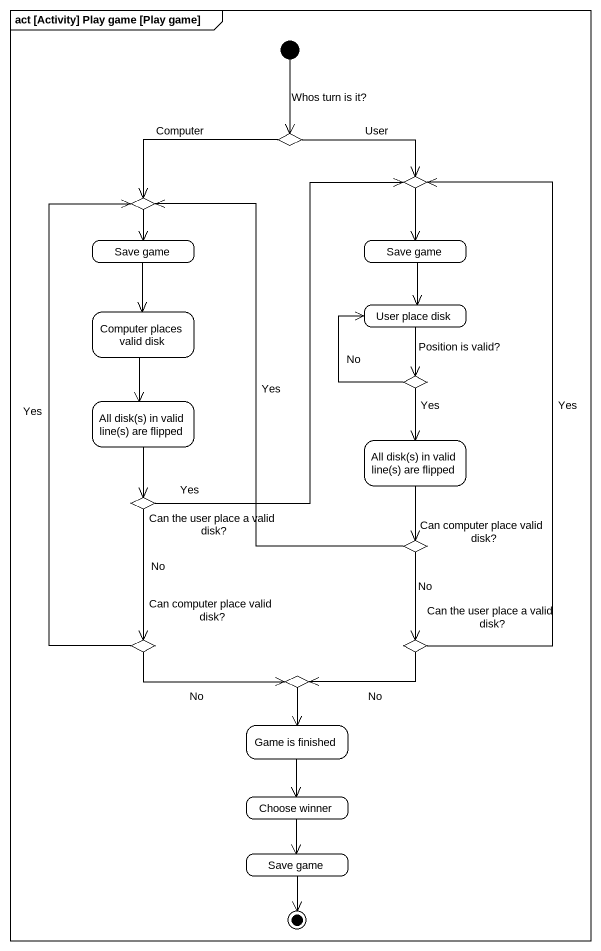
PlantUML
@startuml
mainframe act [Activity] Play game [Play game]
hide empty description
state "Whos turn is it?" as Whos_turn_is_it <<choice>>
state choice1 <<choice>>
state choice2 <<choice>>
state "Save game" as Save_game
state "Save game" as Save_game_2
state "Computer places valid disk" as Computer_places_valid_disk
state "User place disk" as User_place_disk
state choice3 <<choice>>
state "All disk(s) in valid line(s) are flipped" as All_disk_s_in_valid_line_s
state "All disk(s) in valid line(s) are flipped" as All_disk_s_in_valid_line_s_2
state "Can the user place a valid disk?" as Can_the_user_place_a_valid <<choice>>
state "Can computer place valid disk?" as Can_computer_place_valid <<choice>>
state "Can computer place valid disk?" as Can_computer_place_valid_2 <<choice>>
state "Can the user place a valid disk?" as Can_the_user_place_a_valid_2 <<choice>>
state choice4 <<choice>>
state "Game is finished" as Game_is_finished
state "Choose winner" as Choose_winner
state "Save game" as Save_game_3
[*] --> Whos_turn_is_it
Whos_turn_is_it -left-> choice1 : Computer
Whos_turn_is_it -right-> choice2 : User
choice1 --> Save_game
choice2 --> Save_game_2
Save_game --> Computer_places_valid_disk
Save_game_2 --> User_place_disk
Computer_places_valid_disk --> All_disk_s_in_valid_line_s
User_place_disk --> choice3 : Position is valid?
choice3 -up-> User_place_disk : No
choice3 --> All_disk_s_in_valid_line_s_2 : Yes
All_disk_s_in_valid_line_s --> Can_the_user_place_a_valid
All_disk_s_in_valid_line_s_2 --> Can_computer_place_valid
Can_the_user_place_a_valid -up-> choice2 : Yes
Can_the_user_place_a_valid --> Can_computer_place_valid_2 : No
Can_computer_place_valid -up-> choice1 : Yes
Can_computer_place_valid --> Can_the_user_place_a_valid_2 : No
Can_computer_place_valid_2 -up-> choice1 : Yes
Can_computer_place_valid_2 -right-> choice4 : No
Can_the_user_place_a_valid_2 -up-> choice2 : Yes
Can_the_user_place_a_valid_2 -left-> choice4 : No
choice4 --> Game_is_finished
Game_is_finished --> Choose_winner
Choose_winner --> Save_game_3
Save_game_3 --> [*]
@enduml
